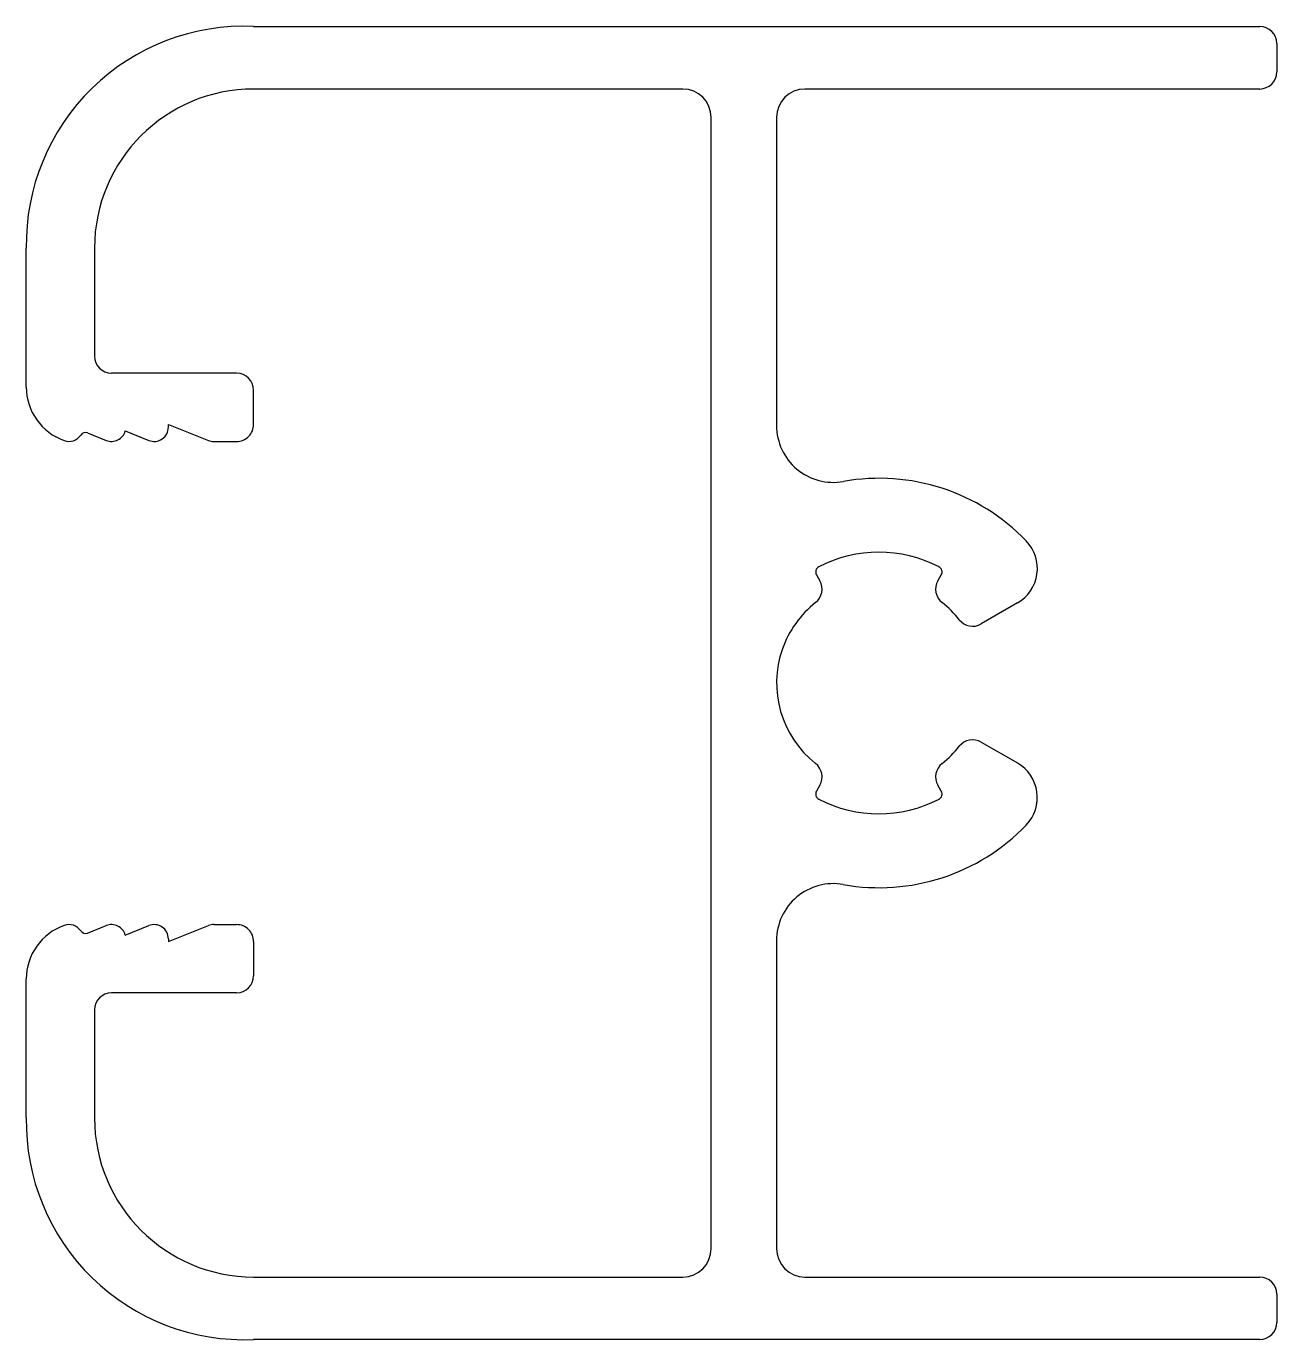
# Model space of a CAD drawing. Extents: x 633.4 to 655.4, y 735.1 to 758.2.
import ezdxf

# ---------------------------------------------------------------- set-up
doc = ezdxf.new("R2010")
doc.units = 0
doc.layers.get('0').update_dxf_attribs({"linetype": 'CONTINUOUS'})

msp = doc.modelspace()

# ---------------------------------------------------------------- linework, layer by layer
for p, q in [((637.435, 758.175), (655.135, 758.175)), ((655.435, 757.875), (655.435, 757.375)), ((644.985, 757.075), (637.435, 757.075)), ((655.135, 757.075), (647.135, 757.075)), ((645.485, 736.675), (645.485, 756.575)), ((646.635, 756.575), (646.635, 751.155)), ((633.435, 751.832), (633.435, 754.275)), ((634.635, 754.275), (634.635, 752.375)), ((637.135, 752.075), (634.935, 752.075)), ((637.435, 751.175), (637.435, 751.775)), ((634.514, 751.024), (634.842, 750.893)), ((635.176, 751.059), (635.592, 750.893)), ((635.935, 751.175), (636.64, 750.893)), ((635.935, 751.125), (635.935, 751.175)), ((636.733, 750.875), (637.135, 750.875)), ((647.336, 748.528), (647.396, 748.425)), ((649.474, 748.425), (649.534, 748.528)), ((650.874, 748.033), (650.235, 747.664)), ((650.235, 745.586), (650.873, 745.218)), ((647.396, 744.825), (647.336, 744.722)), ((649.534, 744.722), (649.474, 744.825)), ((634.514, 742.226), (634.842, 742.357)), ((635.176, 742.191), (635.592, 742.357)), ((635.935, 742.075), (636.64, 742.357)), ((636.733, 742.375), (637.135, 742.375)), ((635.935, 742.125), (635.935, 742.075)), ((637.435, 742.075), (637.435, 741.475)), ((646.635, 742.095), (646.635, 736.675)), ((633.435, 739.308), (633.435, 741.418)), ((637.135, 741.175), (634.935, 741.175)), ((634.635, 740.875), (634.635, 738.975)), ((633.435, 738.975), (633.435, 739.308)), ((637.435, 736.175), (644.985, 736.175)), ((647.135, 736.175), (655.135, 736.175)), ((655.435, 735.875), (655.435, 735.375)), ((655.135, 735.075), (637.435, 735.075))]:
    msp.add_line(p, q)
for centre, radius, start, end in [((637.27, 754.344), 3.835, 87.5275, 181.022), ((655.135, 757.875), 0.3, 0, 90), ((655.135, 757.375), 0.3, 270, 0), ((637.435, 754.275), 2.8, 90, 180), ((644.985, 756.575), 0.5, 0, 90), ((647.135, 756.575), 0.5, 90, 180), ((634.935, 752.375), 0.3, 180, 270), ((637.135, 751.775), 0.3, 0, 90), ((634.435, 751.832), 1, 180, 250.5288), ((634.185, 751.125), 0.25, 250.5288, 326.4181), ((634.477, 750.932), 0.1, 68.1986, 146.4181), ((634.935, 751.125), 0.25, 248.1986, 344.7545), ((635.685, 751.125), 0.25, 248.1986, 360), ((637.135, 751.175), 0.3, 269.9996, 0.0004), ((647.635, 751.155), 1, 180, 280.0999), ((636.733, 751.125), 0.25, 248.1986, 270), ((648.44, 746.636), 3.59, 43.8779, 100.0999), ((648.435, 746.625), 2.3, 62.6053, 117.3947), ((650.524, 748.639), 0.7, 300, 43.8779), ((647.423, 748.578), 0.1, 117.3947, 210), ((649.447, 748.578), 0.1, 330, 62.6053), ((647.136, 748.275), 0.3, 308.2132, 30), ((649.734, 748.275), 0.3, 150, 231.7868), ((648.435, 746.625), 1.8, 128.2132, 160.5288), ((648.435, 746.625), 1.8, 38.2132, 51.7868), ((650.085, 747.924), 0.3, 218.2132, 300), ((648.435, 746.625), 1.8, 160.5288, 231.7868), ((648.435, 746.625), 1.8, 308.2132, 321.7868), ((650.085, 745.326), 0.3, 60, 141.7868), ((647.136, 744.975), 0.3, 330, 51.7868), ((649.734, 744.975), 0.3, 128.2132, 210), ((650.523, 744.611), 0.7, 316.0917, 60), ((647.423, 744.672), 0.1, 150, 242.6053), ((648.435, 746.625), 2.3, 242.6053, 297.3947), ((649.447, 744.672), 0.1, 297.3947, 30), ((648.438, 746.618), 3.594, 259.9286, 316.0917), ((647.635, 742.095), 1, 79.9286, 180), ((634.435, 741.418), 1, 109.4712, 180), ((634.185, 742.125), 0.25, 33.5819, 109.4712), ((634.477, 742.319), 0.1, 213.5819, 291.8014), ((634.935, 742.125), 0.25, 15.2455, 111.8014), ((635.685, 742.125), 0.25, 0, 111.8014), ((636.733, 742.125), 0.25, 90, 111.8014), ((637.135, 742.075), 0.3, 359.9996, 90.0004), ((637.135, 741.475), 0.3, 270, 0), ((634.935, 740.875), 0.3, 90, 180), ((637.27, 738.907), 3.835, 178.978, 272.4725), ((637.435, 738.975), 2.8, 180, 270), ((644.985, 736.675), 0.5, 270, 0), ((647.135, 736.675), 0.5, 180, 270), ((655.135, 735.875), 0.3, 360, 90), ((655.135, 735.375), 0.3, 270, 0)]:
    msp.add_arc(centre, radius, start, end)

doc.saveas('drawing.dxf')
